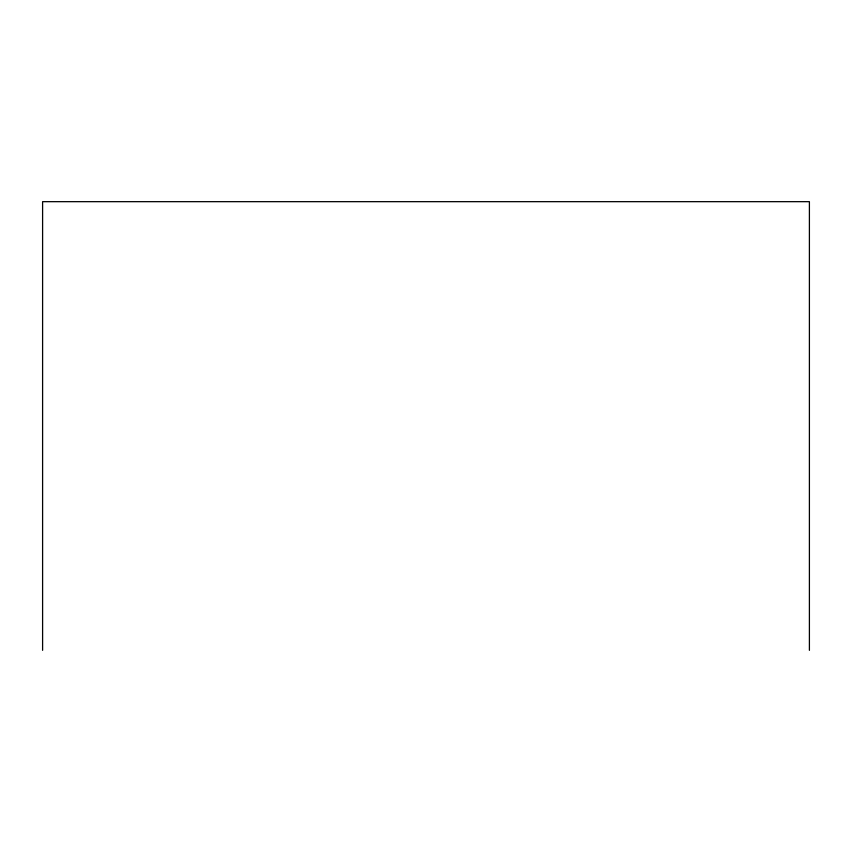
<?xml version="1.0" encoding="UTF-8"?>
<svg xmlns="http://www.w3.org/2000/svg" width="852" height="852" viewBox="0 0 852 852"><rect width="100%" height="100%" fill="white"/><g stroke="black" fill="none" stroke-linecap="round" stroke-linejoin="round"><path stroke-width="1.28" d="M809.4 650.332L809.4 201.668L42.6 201.668L42.6 650.332"/></g></svg>
